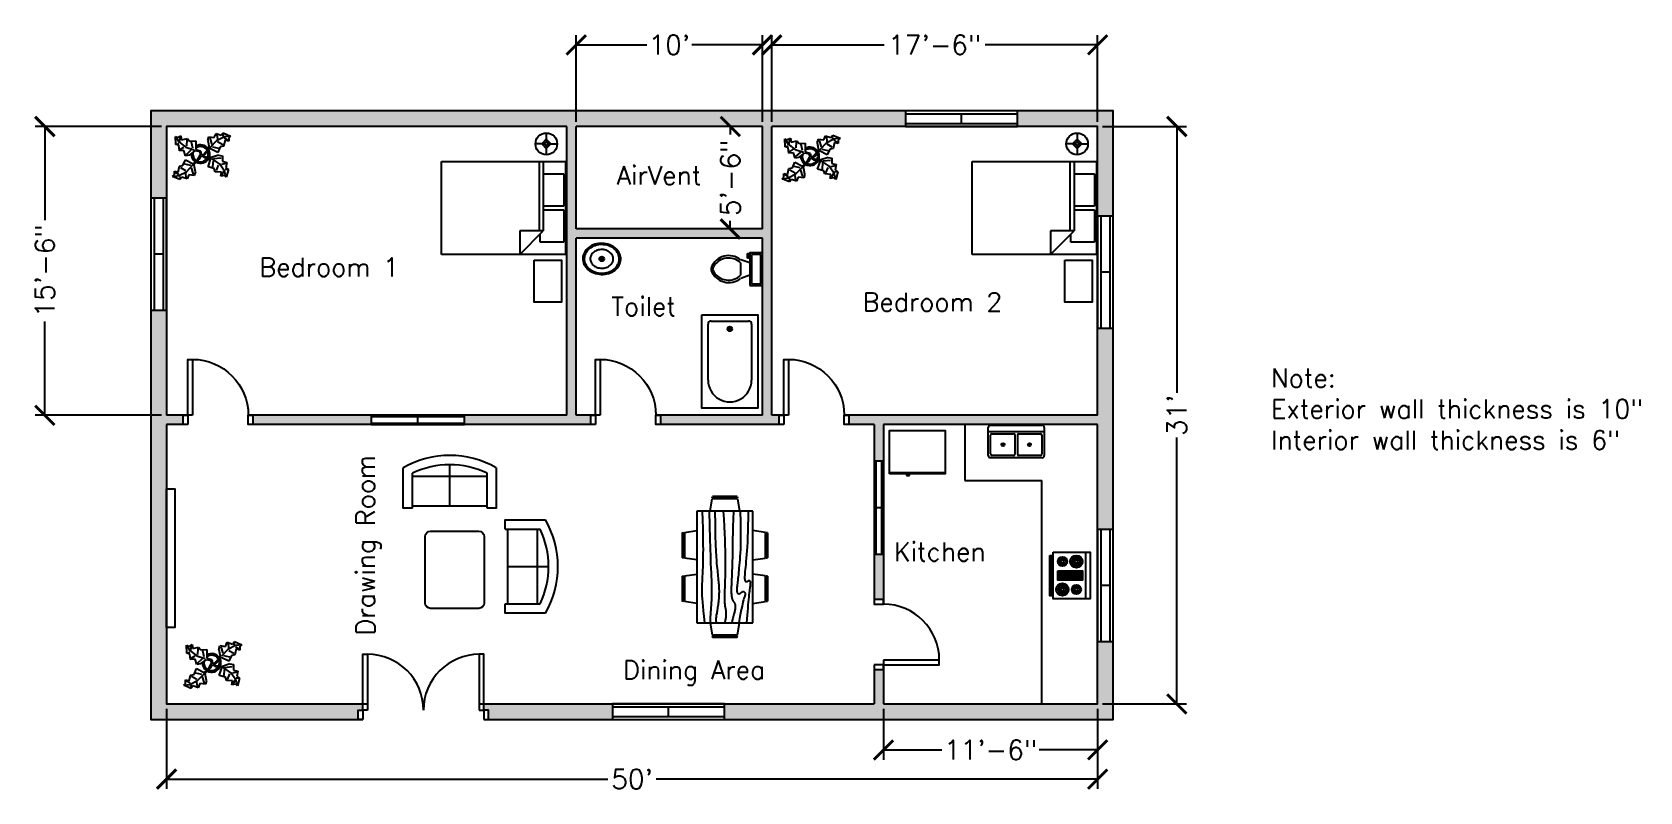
# Model space of a CAD drawing. Header units: inches. Extents: x 2650 to 3685, y 903 to 1393.
import ezdxf

# ---------------------------------------------------------------- set-up
doc = ezdxf.new("R2010")
doc.units = ezdxf.units.IN
for name, color, linetype in [('Blocks', 4, 'Continuous'), ('Dim', 11, 'Continuous'), ('Door', 6, 'Continuous'), ('Hatches', 3, 'Continuous'), ('Text', 2, 'Continuous'), ('Window', 20, 'Continuous')]:
    doc.layers.add(name, color=color, linetype=linetype)
doc.styles.get("Standard").update_dxf_attribs({"font": 'simplex.shx'})
doc.dimstyles.new('Dim', dxfattribs={"dimscale": 5, "dimtxt": 2.5, "dimasz": 2.5, "dimexe": 1.25, "dimexo": 0.625, "dimtad": 0, "dimlunit": 4, "dimtxsty": 'Standard', "dimblk": 'ARCHTICK', "dimcen": 2.5, "dimadec": 0, "dimazin": 0, "dimtfac": 1, "dimtmove": 0, "dimatfit": 3, "dimfxl": 1, "dimarcsym": 0})

# ---------------------------------------------------------------- blocks, each defined once
blk = doc.blocks.new('Door2')
at = {"layer": 'Door'}
for points in [[(-78, 6), (-81, 6), (-81, 42), (-78, 42)], [(-6, 6), (-3, 6), (-3, 42), (-6, 42)], [(-81, 0), (-84, 0), (-84, 6), (-81, 6)], [(-3, 0), (0, 0), (0, 6), (-3, 6)]]:
    blk.add_lwpolyline(points, close=True, dxfattribs=at)
for centre, start, end in [((-78, 6), 0, 90), ((-6, 6), 90, 180)]:
    blk.add_arc(centre, 36, start, end, dxfattribs=at)
blk = doc.blocks.new('Window2')
at = {"layer": 'Window'}
for p, q in [((0, 10), (-72, 10)), ((-72, 10), (-72, 0)), ((0, 8), (-72, 8)), ((-72, 2), (0, 2)), ((-72, 0), (0, 0)), ((-36, 2), (-36, 8)), ((0, 0), (0, 10))]:
    blk.add_line(p, q, dxfattribs=at)
blk = doc.blocks.new('Door1')
at = {"layer": 'Door'}
for points in [[(-6, 6), (-3, 6), (-3, 42), (-6, 42)], [(-45, 0), (-42, 0), (-42, 6), (-45, 6)], [(-3, 0), (0, 0), (0, 6), (-3, 6)]]:
    blk.add_lwpolyline(points, close=True, dxfattribs=at)
blk.add_arc((-6, 6), 36, 90, 180, dxfattribs=at)
blk = doc.blocks.new('Window1')
at = {"layer": 'Window'}
for p, q in [((0, 6), (-60, 6)), ((-60, 6), (-60, 0)), ((0, 5), (-60, 5)), ((-60, 1), (0, 1)), ((-60, 0), (0, 0)), ((-30, 1), (-30, 5)), ((0, 0), (0, 6))]:
    blk.add_line(p, q, dxfattribs=at)
blk = doc.blocks.new('Bath Tub - 26 x 60 in.')
for p, q in [((8, -18), (10, -18)), ((9, -17), (9, -19))]:
    blk.add_line(p, q)
blk.add_lwpolyline([(0, -36), (0, 0), (60, 0), (60, -36)], close=True)
for points in [[(4, -30), (4, -6)], [(6, -4), (42, -4)], [(42, -32), (6, -32)]]:
    blk.add_lwpolyline(points)
for radius in [1.5, 1]:
    blk.add_circle((9, -18), radius)
for centre, radius, start, end in [((5.75, -5.75), 1.77, 81.8699, 188.1301), ((42, -18), 14, 270, 90), ((5.75, -30.25), 1.77, 171.8699, 278.1301)]:
    blk.add_arc(centre, radius, start, end)
blk = doc.blocks.new('Toilet - top')
for p, q in [((-10, -8.5), (-8, -8.5)), ((-10, -9.5), (-10, -8.5)), ((-7, -9.5), (-10, -9.5)), ((-8, -8.5), (-8, -8)), ((-7, -8), (-7, -9.5)), ((-4, -8), (-6, -14)), ((4, -8), (6, -14)), ((9.5, -6), (9.5, -2)), ((4, -14), (-4, -14))]:
    blk.add_line(p, q)
blk.add_lwpolyline([(10.5, -8), (10.5, 0), (-10.5, 0), (-10.5, -8)], close=True)
for points in [[(-9.5, -2), (-9.5, -6)], [(8.5, -1), (-8.5, -1)], [(-8.5, -7), (8.5, -7)]]:
    blk.add_lwpolyline(points)
for centre, radius, start, end in [((-8.6, -1.9), 0.884, 81.8699, 188.1301), ((-8.6, -6.1), 0.884, 171.8699, 278.1301), ((8.6, -1.9), 0.884, 351.8699, 98.1301), ((8.6, -6.1), 0.884, 261.8699, 8.1301), ((3.5, -21.6), 12.2, 141.4691, 247.9714), ((4.2, -21.8), 11.3, 136.3677, 238.9468), ((-3.5, -21.6), 12.2, 292.0284, 38.5307), ((-4.2, -21.8), 11.3, 301.053, 43.6321), ((0, -27.9), 4, 245.7318, 294.2682), ((0, -29), 4, 254.8605, 285.1395)]:
    blk.add_arc(centre, radius, start, end)
blk = doc.blocks.new('Sink - Oval top')
for p, q in [((-1, 0), (1, 0)), ((0, 1), (0, -1))]:
    blk.add_line(p, q)
at = {"linetype": 'Continuous'}
for points in [[(-12.2, 0.4, 0.117634), (-11.5, -3.4, 0.104469), (-8.9, -6.8, 0.090016), (-5.1, -9.1, 0.08192), (-0.3, -10, 0.08192), (4.5, -9.4, 0.090016), (8.4, -7.4, 0.104469), (11.2, -4.1, 0.117634), (12.2, -0.4, 0.117634), (11.5, 3.4, 0.104469), (8.9, 6.8, 0.090016), (5.1, 9.1, 0.08192), (0.3, 10, 0.08192), (-4.5, 9.4, 0.090016), (-8.4, 7.4, 0.104469), (-11.2, 4.1, 0.117634)], [(-11.3, 0.2, 0.118622), (-10.5, -3.3, 0.104678), (-8.1, -6.4, 0.089562), (-4.5, -8.4, 0.081185), (-0.1, -9.2, 0.081185), (4.3, -8.5, 0.089562), (7.9, -6.6, 0.104678), (10.4, -3.5, 0.118622), (11.3, -0.2, 0.118622), (10.5, 3.3, 0.104678), (8.1, 6.4, 0.089562), (4.5, 8.4, 0.081185), (0.1, 9.2, 0.081185), (-4.3, 8.5, 0.089562), (-7.9, 6.6, 0.104678), (-10.4, 3.5, 0.118622)], [(-7.4, 0.1, 0.118283), (-6.9, -2.2, 0.104607), (-5.3, -4.2, 0.089718), (-3, -5.5, 0.081436), (-0.1, -6, 0.081436), (2.8, -5.6, 0.089718), (5.2, -4.3, 0.104607), (6.9, -2.3, 0.118283), (7.4, -0.1, 0.118283), (6.9, 2.2, 0.104607), (5.3, 4.2, 0.089718), (3, 5.5, 0.081436), (0.1, 6, 0.081436), (-2.8, 5.6, 0.089718), (-5.2, 4.3, 0.104607), (-6.9, 2.3, 0.118283)]]:
    blk.add_lwpolyline(points, format="xyb", close=True, dxfattribs=at)
for radius in [1.5, 1]:
    blk.add_circle((0, 0), radius)
blk = doc.blocks.new('Dining Set - 36 x 72 in.')
at = {"linetype": 'Continuous'}
for p, q in [((-22.2343, 26.00059), (-23.4847, 17.99762)), ((-22.2304, 26), (-5.7608, 26)), ((-22, 27.5), (-22.1562, 26.50042)), ((-5.8416, 26.5), (-22.1534, 26.5)), ((-22, 27.5), (-6, 27.5)), ((-5.8437, 26.49966), (-6, 27.5)), ((-4.5152, 17.99762), (-5.7655, 25.99926)), ((5.7657, 26.00059), (4.5153, 17.99762)), ((5.7696, 26), (22.2392, 26)), ((6, 27.5), (5.8438, 26.50042)), ((22.1584, 26.5), (5.8466, 26.5)), ((6, 27.5), (22, 27.5)), ((22.1563, 26.49966), (22, 27.5)), ((23.4848, 17.99762), (22.2345, 25.99926)), ((36, 18), (-36, 18)), ((-36, 18), (-36, -18)), ((36, -18), (36, 18)), ((-45.5, 8), (-44.5004, 8.15617)), ((-45.5, 8), (-45.5, -8)), ((-44.5, -8.15843), (-44.5, 8.15338)), ((-44.0006, 8.23428), (-35.9976, 9.48474)), ((-44, 8.23041), (-44, -8.23915)), ((44.0006, 8.23428), (35.9976, 9.48474)), ((44, 8.23041), (44, -8.23915)), ((44.5, -8.15843), (44.5, 8.15338)), ((45.5, 8), (44.5005, 8.15617)), ((45.5, 8), (45.5, -8)), ((-44.4997, -8.15631), (-45.5, -8)), ((-35.9976, -9.48476), (-43.9993, -8.2345)), ((35.9976, -9.48476), (43.9993, -8.2345)), ((44.4997, -8.15631), (45.5, -8)), ((-36, -18), (36, -18)), ((-22.2343, -26.0006), (-23.4847, -17.99762)), ((-4.5152, -17.99762), (-5.7655, -25.99928)), ((5.7657, -26.0006), (4.5153, -17.99762)), ((23.4848, -17.99762), (22.2345, -25.99928)), ((-22.2304, -26), (-5.7608, -26)), ((-22, -27.5), (-22.1562, -26.50044)), ((-5.8416, -26.5), (-22.1534, -26.5)), ((-22, -27.5), (-6, -27.5)), ((-5.8437, -26.49967), (-6, -27.5)), ((5.7696, -26), (22.2392, -26)), ((6, -27.5), (5.8438, -26.50044)), ((22.1584, -26.5), (5.8466, -26.5)), ((6, -27.5), (22, -27.5)), ((22.1563, -26.49967), (22, -27.5))]:
    blk.add_line(p, q, dxfattribs=at)
for points in [[(-36, 15), (-31.1772, 14.97754), (-26.8079, 14.91406), (-22.8538, 14.81543), (-19.276, 14.6875), (-16.0362, 14.53613), (-13.0957, 14.36718), (-10.4159, 14.18652), (-7.9583, 14), (-5.6904, 13.81315), (-3.6035, 13.63021), (-1.6954, 13.45508), (0.0365, 13.29166), (1.5945, 13.14388), (2.9811, 13.01562), (4.1988, 12.9108), (5.25, 12.83333), (6.1393, 12.78613), (6.8802, 12.76823), (7.4883, 12.77767), (7.9792, 12.8125), (8.3685, 12.87077), (8.6719, 12.95052), (8.9049, 13.0498), (9.0833, 13.16666), (9.2205, 13.29899), (9.3216, 13.44401), (9.3895, 13.59879), (9.4271, 13.76041), (9.4373, 13.92594), (9.4232, 14.09245), (9.3875, 14.257), (9.3333, 14.41666), (9.2638, 14.56917), (9.1836, 14.71484), (9.0975, 14.85465), (9.0104, 14.98958), (8.9272, 15.1206), (8.8529, 15.2487), (8.7922, 15.37483), (8.75, 15.5), (8.7305, 15.62467), (8.7344, 15.74739), (8.7617, 15.86621), (8.8125, 15.97916), (8.8867, 16.08431), (8.9844, 16.17968), (9.1055, 16.26334), (9.25, 16.33333), (9.4189, 16.38802), (9.6172, 16.42708), (9.8506, 16.45052), (10.125, 16.45833), (10.4463, 16.45052), (10.8203, 16.42708), (11.2529, 16.38802), (11.75, 16.33333), (12.3184, 16.26318), (12.9694, 16.17838), (13.7151, 16.07991), (14.5677, 15.96875), (15.5395, 15.84586), (16.6426, 15.71224), (17.8893, 15.56884), (19.2917, 15.41666), (20.859, 15.25667), (22.5879, 15.08984), (24.4721, 14.91715), (26.5052, 14.73958), (28.6809, 14.5581), (30.9929, 14.3737), (33.4347, 14.18733), (36, 14)], [(-36, 10), (-28.9766, 10.14274), (-23.1725, 10.20442), (-18.4241, 10.19775), (-14.5677, 10.13541), (-11.4399, 10.03011), (-8.877, 9.89453), (-6.7154, 9.74137), (-4.7917, 9.58333), (-2.9698, 9.43082), (-1.2246, 9.28515), (0.4415, 9.14534), (2.026, 9.01041), (3.5266, 8.87939), (4.9408, 8.7513), (6.266, 8.62516), (7.5, 8.5), (8.6411, 8.37549), (9.6914, 8.2539), (10.6538, 8.13818), (11.5312, 8.03125), (12.3267, 7.93603), (13.043, 7.85547), (13.6831, 7.79248), (14.25, 7.75), (14.7471, 7.7303), (15.1797, 7.73307), (15.5537, 7.75732), (15.875, 7.80208), (16.1494, 7.86637), (16.3828, 7.94922), (16.5811, 8.04964), (16.75, 8.16666), (16.8944, 8.29915), (17.0143, 8.44531), (17.1089, 8.60319), (17.1771, 8.77083), (17.218, 8.94629), (17.2305, 9.1276), (17.2137, 9.31282), (17.1667, 9.5), (17.0895, 9.6875), (16.987, 9.875), (16.8649, 10.0625), (16.7292, 10.25), (16.5856, 10.4375), (16.4401, 10.625), (16.2985, 10.8125), (16.1667, 11), (16.05, 11.18733), (15.9518, 11.3737), (15.8752, 11.5581), (15.8229, 11.73958), (15.798, 11.91715), (15.8034, 12.08984), (15.842, 12.25667), (15.9167, 12.41666), (16.0295, 12.56836), (16.1784, 12.70833), (16.3605, 12.83268), (16.5729, 12.9375), (16.8127, 13.01888), (17.0768, 13.07291), (17.3625, 13.0957), (17.6667, 13.08333), (17.9894, 13.03312), (18.3418, 12.94726), (18.7382, 12.82918), (19.1927, 12.68229), (19.7195, 12.51001), (20.3327, 12.31575), (21.0465, 12.10294), (21.875, 11.875), (22.8357, 11.63354), (23.959, 11.37304), (25.2786, 11.08618), (26.8282, 10.76562), (28.6414, 10.40405), (30.752, 9.99414), (33.1936, 9.52856), (36, 9)], [(-36, 5.5), (-30.7157, 5.3348), (-26.069, 5.20963), (-21.9946, 5.11767), (-18.4271, 5.05208), (-15.3009, 5.00602), (-12.5508, 4.97265), (-10.1112, 4.94515), (-7.9167, 4.91666), (-5.909, 4.88167), (-4.0586, 4.83984), (-2.3429, 4.79215), (-0.7396, 4.73958), (0.7739, 4.6831), (2.22, 4.6237), (3.6213, 4.56233), (5, 4.5), (6.373, 4.43782), (7.7344, 4.3776), (9.0723, 4.32129), (10.375, 4.27083), (11.6309, 4.22819), (12.8281, 4.19531), (13.9551, 4.17415), (15, 4.16666), (15.954, 4.17448), (16.819, 4.19791), (17.6001, 4.23698), (18.3021, 4.29166), (18.9299, 4.36198), (19.4883, 4.44791), (19.9823, 4.54948), (20.4167, 4.66666), (20.7969, 4.79899), (21.1302, 4.94401), (21.4245, 5.09879), (21.6875, 5.26041), (21.9271, 5.42594), (22.1511, 5.59245), (22.3672, 5.757), (22.5834, 5.91666), (22.8065, 6.06868), (23.0404, 6.21093), (23.2879, 6.34147), (23.5521, 6.45833), (23.8358, 6.55957), (24.142, 6.64323), (24.4735, 6.70735), (24.8334, 6.75), (25.2235, 6.76969), (25.642, 6.76692), (26.0858, 6.74267), (26.5521, 6.69791), (27.0379, 6.63362), (27.5404, 6.55078), (28.0565, 6.45036), (28.5834, 6.33333), (29.1242, 6.19987), (29.7071, 6.04687), (30.3661, 5.87044), (31.1354, 5.66666), (32.0493, 5.43164), (33.142, 5.16146), (34.4475, 4.85221), (36, 4.5)], [(-36, -1), (-30.7915, -0.6591), (-26.0195, -0.38216), (-21.6519, -0.16284), (-17.6563, 0.00521), (-14.0005, 0.12833), (-10.6523, 0.21289), (-7.5796, 0.26522), (-4.75, 0.29166), (-2.134, 0.29793), (0.2878, 0.28711), (2.5317, 0.26163), (4.6146, 0.22396), (6.5529, 0.17651), (8.3633, 0.12174), (10.0623, 0.06209), (11.6667, 0), (13.1899, -0.06201), (14.6341, -0.1211), (15.9982, -0.17432), (17.2813, -0.21875), (18.4823, -0.25147), (19.6003, -0.26953), (20.6343, -0.27002), (21.5834, -0.25), (22.4481, -0.20768), (23.2357, -0.14584), (23.9549, -0.06836), (24.6146, 0.02083), (25.2235, 0.11784), (25.7904, 0.21875), (26.3241, 0.31966), (26.8334, 0.41666), (27.3265, 0.50618), (27.8099, 0.58593), (28.2894, 0.65397), (28.7709, 0.70833), (29.2601, 0.74707), (29.763, 0.76823), (30.2855, 0.76985), (30.8334, 0.75), (31.4088, 0.70784), (31.9994, 0.64713), (32.589, 0.57275), (33.1615, 0.48958), (33.7008, 0.4025), (34.1908, 0.3164), (34.6153, 0.23616), (34.9584, 0.16666), (35.2099, 0.11165), (35.3848, 0.07031), (35.504, 0.04069), (35.5886, 0.02083), (35.6594, 0.00879), (35.7377, 0.0026), (35.8442, 0.00032), (36, 0)], [(-36, -6.5), (-27.1843, -6.31267), (-20.084, -6.1263), (-14.469, -5.9419), (-10.1094, -5.76042), (-6.7752, -5.58285), (-4.2363, -5.41016), (-2.2629, -5.24333), (-0.625, -5.08334), (0.8708, -4.93099), (2.2715, -4.78646), (3.5872, -4.64974), (4.8281, -4.52084), (6.0046, -4.39974), (7.127, -4.28646), (8.2053, -4.18099), (9.25, -4.08334), (10.2705, -3.99382), (11.2734, -3.91407), (12.2647, -3.84603), (13.25, -3.79167), (14.2354, -3.75293), (15.2266, -3.73177), (16.2295, -3.73015), (17.25, -3.75), (18.2912, -3.79248), (19.3451, -3.85547), (20.4009, -3.93604), (21.4479, -4.03125), (22.4754, -4.13819), (23.4727, -4.25391), (24.4289, -4.37549), (25.3334, -4.5), (26.1785, -4.62492), (26.9694, -4.74935), (27.7145, -4.87281), (28.4219, -4.99479), (29.1, -5.11483), (29.7572, -5.23242), (30.4016, -5.34709), (31.0417, -5.45834), (31.6837, -5.56437), (32.3262, -5.65821), (32.9658, -5.73153), (33.599, -5.77604), (34.2224, -5.78345), (34.8327, -5.74545), (35.4264, -5.65373), (36, -5.5)], [(-36, -10), (-26.4022, -9.81299), (-18.4675, -9.62891), (-11.9839, -9.45069), (-6.7396, -9.28125), (-2.5226, -9.12354), (0.8789, -8.98047), (3.6769, -8.85498), (6.0833, -8.75), (8.2767, -8.66765), (10.3021, -8.60677), (12.1712, -8.56543), (13.8958, -8.54167), (15.4876, -8.53353), (16.9583, -8.53907), (18.3197, -8.55632), (19.5834, -8.58334), (20.7616, -8.61841), (21.8685, -8.66081), (22.9188, -8.71004), (23.9271, -8.76563), (24.9081, -8.82707), (25.8763, -8.89388), (26.8465, -8.96558), (27.8334, -9.04167), (28.8474, -9.12118), (29.8828, -9.20117), (30.93, -9.27824), (31.9792, -9.34896), (33.0205, -9.40991), (34.0443, -9.45768), (35.0407, -9.48885), (36, -9.5)], [(-36, -14.5), (-30.0881, -14.33513), (-25.0332, -14.21224), (-20.7312, -14.12647), (-17.0781, -14.07292), (-13.97, -14.04671), (-11.3027, -14.04297), (-8.9724, -14.05681), (-6.875, -14.08334), (-4.9224, -14.11833), (-3.0905, -14.16016), (-1.3709, -14.20785), (0.2448, -14.26042), (1.7647, -14.3169), (3.1973, -14.3763), (4.5507, -14.43767), (5.8333, -14.5), (7.0554, -14.5621), (8.235, -14.62175), (9.3922, -14.67652), (10.5469, -14.72396), (11.7192, -14.76164), (12.929, -14.78711), (14.1965, -14.79794), (15.5417, -14.79167), (16.9933, -14.76424), (18.6152, -14.70508), (20.4804, -14.60197), (22.6615, -14.44271), (25.2312, -14.21509), (28.2624, -13.9069), (31.8277, -13.50594), (36, -13)]]:
    blk.add_lwpolyline(points, dxfattribs=at)
blk = doc.blocks.new('Plant - Rubber or Philodendron')
at = {"linetype": 'Continuous'}
for p, q in [((-16.2005, 11.4774), (-13.9899, 8.1064)), ((-16.2005, 11.4774), (-14.8639, 10.7964)), ((-16.0159, 6.3329), (-16.2005, 11.4774)), ((-14.8639, 10.7964), (-12.6195, 11.8975)), ((-13.3174, 8.325), (-13.0735, 11.0065)), ((-12.6195, 11.8975), (-12.1909, 9.4345)), ((4.6914, 8.8812), (5.3859, 11.2828)), ((5.3859, 11.2828), (8.8871, 10.7908)), ((5.9878, 10.4842), (7.1971, 6.3869)), ((8.8871, 10.7908), (9.9809, 13.4933)), ((9.9809, 13.4933), (13.3837, 12.301)), ((15.3859, 11.3055), (10.3916, 8.7942)), ((10.5828, 12.6946), (10.8893, 9.7953)), ((13.3837, 12.301), (14.68, 13.9039)), ((14.5816, 13.2037), (14.3848, 11.8033)), ((14.68, 13.9039), (19.3848, 11.8146)), ((15.2875, 10.6053), (17.5907, 9.2105)), ((19.3848, 11.8146), (15.3859, 11.3055)), ((19.3848, 11.8146), (18.1868, 10.9119)), ((18.1868, 10.9119), (18.1925, 8.4119)), ((-14.0069, 5.8704), (-16.0159, 6.3329)), ((-15.3434, 6.5514), (-13.9984, 6.9884)), ((-13.5868, 2.2894), (-14.0069, 5.8704)), ((-13.9899, 8.1064), (-9.5434, 4.7185)), ((-10.6784, 2.491), (-13.5868, 2.2894)), ((-13.1329, 3.1804), (-10.6614, 4.727)), ((-12.1909, 9.4345), (-8.3829, 10.3)), ((-9.5858, -0.8715), (-10.6784, 2.491)), ((-9.5434, 4.7185), (-4.1917, 2.9888)), ((-9.1318, 0.0195), (-5.9793, 2.9025)), ((-8.8369, 9.409), (-9.0894, 5.6095)), ((-8.3829, 10.3), (-7.0549, 8.501)), ((-7.1228, -0.443), (-3.5248, 2.2131)), ((-7.0549, 8.501), (-3.0284, 8.6941)), ((-4.8529, 4.012), (-5.7184, 7.82)), ((-3.5248, 2.2131), (-3.3011, 2.4355)), ((-3.3011, 2.4355), (-0.5306, 1.7947)), ((-3.0284, 8.6941), (-3.0709, 3.1041)), ((-3.0709, 3.1041), (0.0797, 2.3163)), ((-0.5306, 1.7947), (-0.2255, -0.5527)), ((-0.5306, 1.7947), (-0.5306, 1.7947)), ((0.0797, 2.3163), (0.4866, -0.031)), ((0.4866, -0.031), (2.1141, 0.2298)), ((2.1141, 0.2298), (5.4346, 3.9146)), ((6.1032, 3.6844), (2.8262, -0.031)), ((4.6914, 8.8812), (5.5014, 4.4831)), ((5.4346, 3.9146), (5.5014, 4.4831)), ((11.1089, 1.1958), (6.1032, 3.6844)), ((10.3916, 8.7942), (6.2847, 4.4028)), ((7.7005, 4.8881), (11.5025, 3.9967)), ((14.2977, 6.1031), (10.9934, 7.9956)), ((12.7005, 4.8994), (11.1089, 1.1958)), ((14.8995, 5.3044), (12.7005, 4.8994)), ((15.7909, 9.1065), (14.8995, 5.3044)), ((18.1925, 8.4119), (15.7909, 9.1065)), ((-14.4141, -11.4699), (-13.5228, -7.6679)), ((-13.5228, -7.6679), (-11.3237, -7.2629)), ((-12.921, -8.4665), (-9.6166, -10.359)), ((-11.3237, -7.2629), (-9.7321, -3.5593)), ((-6.3237, -7.2516), (-10.1257, -6.3602)), ((-9.7321, -3.5593), (-4.7264, -6.0479)), ((-7.1228, -0.443), (-9.5858, -0.8715)), ((-9.0148, -11.1577), (-4.9047, -6.8122)), ((-4.611, -12.8477), (-5.8203, -8.7504)), ((-2.019, -3.6148), (-4.7264, -6.0479)), ((-4.1246, -6.8466), (-4.0579, -6.2781)), ((-3.3146, -11.2447), (-4.1246, -6.8466)), ((-4.0579, -6.2781), (-0.9375, -3.1608)), ((-2.019, -3.6148), (-0.2255, -0.5527)), ((-0.9375, -3.1608), (0.5883, -0.8135)), ((0.5883, -0.8135), (2.2447, -2.0916)), ((2.8262, -0.031), (1.3003, -0.5527)), ((1.3003, -0.5527), (2.4193, -1.4655)), ((2.2447, -2.0916), (6.7108, -2.6626)), ((2.4193, -1.4655), (6.895, -2.1175)), ((4.943, -7.9659), (6.7108, -2.6626)), ((8.8321, -9.0266), (4.943, -7.9659)), ((11.6605, -0.5413), (6.895, -2.1175)), ((12.3677, -6.1981), (7.219, -2.6772)), ((8.125, -4.0768), (7.7715, -7.9659)), ((8.3544, -2.7453), (13.1973, -2.1704)), ((9.5392, -11.1479), (8.8321, -9.0266)), ((10.2463, -10.4408), (11.6605, -6.9053)), ((11.6605, -0.5413), (14.1354, -0.8948)), ((15.5496, -10.7943), (12.3677, -6.1981)), ((16.2567, -5.8446), (13.4283, -6.5517)), ((14.1354, -0.8948), (14.1354, -4.4304)), ((14.1354, -4.4304), (16.9638, -5.1375)), ((17.3174, -9.7337), (15.9032, -9.7337)), ((16.9638, -5.1375), (16.2567, -8.673)), ((16.2567, -8.673), (18.0245, -9.7337)), ((18.0245, -9.7337), (16.6103, -14.6834)), ((-18.008, -14.1781), (-16.8101, -13.2754)), ((-18.008, -14.1781), (-14.0091, -13.669)), ((-13.3032, -16.2674), (-18.008, -14.1781)), ((-16.8157, -10.7754), (-14.4141, -11.4699)), ((-16.8101, -13.2754), (-16.8157, -10.7754)), ((-13.9107, -12.9688), (-16.2139, -11.574)), ((-14.0091, -13.669), (-9.0148, -11.1577)), ((-12.0069, -14.6645), (-13.3032, -16.2674)), ((-13.2048, -15.5672), (-13.008, -14.1668)), ((-8.6042, -15.8568), (-12.0069, -14.6645)), ((-9.206, -15.0581), (-9.5126, -12.1588)), ((-7.5103, -13.1543), (-8.6042, -15.8568)), ((-4.0092, -13.6463), (-7.5103, -13.1543)), ((-3.3146, -11.2447), (-4.0092, -13.6463)), ((13.4283, -11.5015), (9.5392, -11.1479)), ((13.0748, -13.9763), (13.4283, -11.5015)), ((15.5496, -13.6228), (13.0748, -13.9763)), ((14.8425, -10.7943), (13.7819, -13.2692)), ((16.6103, -14.6834), (15.5496, -10.7943)), ((16.6103, -14.6834), (15.5496, -13.6228))]:
    blk.add_line(p, q, dxfattribs=at)
for centre, radius, start, end in [((0.0308, 0.1664), 6, 178.6147, 235.1169), ((0.0308, 0.1664), 5, 168.1647, 238.6725), ((0, 0), 6.1275, 34.37569, 120.1028), ((-0.0601, -0.2075), 5.2461, 33.82192, 124.9414), ((-0.2664, 0.1682), 5.2775, 338.4094, 20.03007), ((-0.098, 0.1364), 6.1288, 341.2017, 26.09184), ((-0.0234, 0.3825), 6.1492, 242.5812, 331.2714), ((-0.1102, 0.4886), 5.2883, 247.3711, 327.472)]:
    blk.add_arc(centre, radius, start, end, dxfattribs=at)
blk = doc.blocks.new('Sofa - Roundback Loveseat 5 ft.')
at = {"linetype": 'Continuous'}
for p, q in [((0, -32.44198), (0, -5.99998)), ((-24, -33.99998), (-24, -11.46958)), ((-23.9998, -13.38178), (23.99986, -13.38178)), ((24.00004, -33.99998), (24.00004, -11.46958)), ((-24, -32.44198), (24.00004, -32.44198))]:
    blk.add_line(p, q, dxfattribs=at)
for points in [[(-24, -33.99998), (-30, -33.99998), (-30, -7.99998)], [(30.00004, -7.99998), (30.00004, -33.99998), (24.00004, -33.99998)]]:
    blk.add_lwpolyline(points, dxfattribs=at)
for centre, radius, start, end in [((0, -60.24998), 60.24998, 60.13715, 119.8628), ((0, -61.38438), 55.38444, 64.32083, 115.6792)]:
    blk.add_arc(centre, radius, start, end, dxfattribs=at)
blk = doc.blocks.new('Range-Oven - 30 in top')
for p, q in [((0, -3), (30, -3)), ((12, -6), (18, -6)), ((13, -20), (13, -6)), ((14, -6), (14, -20)), ((15, -20), (15, -6)), ((16, -6), (16, -20)), ((17, -20), (17, -6)), ((18, -20), (12, -20)), ((6, -24), (6, -25)), ((8, -25), (8, -24)), ((22, -25), (22, -24)), ((24, -24), (24, -25))]:
    blk.add_line(p, q)
for points in [[(0, -24), (0, 0), (30, 0), (30, -24)], [(12, -21), (12, -5), (18, -5), (18, -21)], [(2, -26), (2, -25), (28, -25), (28, -26)]]:
    blk.add_lwpolyline(points, close=True)
for centre, radius in [((6, -9), 4), ((6, -9), 3), ((6, -9), 2), ((6, -9), 1), ((24, -9), 3), ((24, -9), 2), ((24, -9), 1), ((6, -18), 3), ((6, -18), 2), ((6, -18), 1), ((24, -18), 4), ((24, -18), 3), ((24, -18), 2), ((24, -18), 1)]:
    blk.add_circle(centre, radius)
blk = doc.blocks.new('Refrigerator-2 door - 36 in top')
for p, q in [((0, -26.999999), (36, -26.999999)), ((11, -27.999999), (11, -28.999999)), ((11, -28.999999), (13, -28.999999)), ((12, -26.999999), (12, -28.999999)), ((13, -28.999999), (13, -27.999999))]:
    blk.add_line(p, q)
blk.add_lwpolyline([(0, -27.999999), (0, 0), (36, 0), (36, -27.999999)], close=True)
blk = doc.blocks.new('Sink-double - 36 in top')
for p, q in [((-18, -4), (18, -4)), ((-0.75, -18.5), (-0.75, -6.5)), ((0.75, -6.5), (0.75, -18.5))]:
    blk.add_line(p, q)
for points in [[(-16.5, 0), (16.5, 0)], [(-18, -19.5), (-18, -1.5)], [(-16.5, -18.5), (-16.5, -6.5)], [(-15.5, -5.5), (-1.75, -5.5)], [(1.75, -5.5), (15.5, -5.5)], [(16.5, -6.5), (16.5, -18.5)], [(18, -1.5), (18, -19.5)], [(-1.75, -19.5), (-15.5, -19.5)], [(15.5, -19.5), (1.75, -19.5)], [(16.5, -21), (-16.5, -21)]]:
    blk.add_lwpolyline(points)
for centre, radius in [((-8.5, -12.5), 1), ((-8.5, -12.5), 0.5), ((8.5, -12.5), 1), ((8.5, -12.5), 0.5)]:
    blk.add_circle(centre, radius)
for centre, radius, start, end in [((-16.5, -1.5), 1.5, 90, 180), ((16.5, -1.5), 1.5, 0, 90), ((-15.5, -6.5), 1, 90, 180), ((-1.75, -6.5), 1, 0, 90), ((1.75, -6.5), 1, 90, 180), ((15.5, -6.5), 1, 0, 90), ((-16.5, -19.5), 1.5, 180, 270), ((-15.5, -18.5), 1, 180, 270), ((-1.75, -18.5), 1, 270, 0), ((1.75, -18.5), 1, 180, 270), ((15.5, -18.5), 1, 270, 0), ((16.5, -19.5), 1.5, 270, 0)]:
    blk.add_arc(centre, radius, start, end)
blk = doc.blocks.new('Bed - Queen')
at = {"linetype": 'Continuous'}
for p, q in [((0, -80.00003), (0, 0)), ((0, 0), (59.99999, 0)), ((59.99999, 0), (59.99999, -80.00003)), ((7.99999, -1.2), (28.79998, -1.2)), ((7.99999, -14.4), (7.99999, -1.2)), ((28.79998, -1.2), (28.79998, -14.4)), ((31.19999, -1.2), (51.99999, -1.2)), ((31.19999, -14.4), (31.19999, -1.2)), ((51.99999, -1.2), (51.99999, -16.4)), ((0, -14.4), (44.8, -14.4)), ((44.8, -16.8), (0, -16.8)), ((59.99999, -29.6), (44.8, -14.4)), ((44.8, -14.4), (44.8, -29.6)), ((51.99999, -16.4), (46.79936, -16.4)), ((44.8, -29.6), (59.99999, -29.6)), ((59.99999, -80.00003), (0, -80.00003))]:
    blk.add_line(p, q, dxfattribs=at)
blk = doc.blocks.new('Lamp - Table')
at = {"linetype": 'Continuous'}
for p, q in [((-1, 0), (-7, 0)), ((0, 3), (-3, 0)), ((-3, 0), (0, -3)), ((0, 7), (0, 1)), ((3, 0), (0, 3)), ((0, -3), (3, 0)), ((1, 0), (7, 0)), ((0, -1), (0, -7))]:
    blk.add_line(p, q, dxfattribs=at)
for radius in [7, 1]:
    blk.add_circle((0, 0), radius, dxfattribs=at)
blk = doc.blocks.new('_ArchTick')
at = {"color": 0, "linetype": 'ByBlock', "const_width": 0.15}
blk.add_lwpolyline([(-0.5, -0.5), (0.5, 0.5)], dxfattribs=at)
blk = doc.blocks.new('*D30')
at = {"layer": 'Defpoints', "color": 0, "transparency": 16777216}
for p in [(2736.1, 1332), (2657.7, 1146), (2736.1, 1146)]:
    blk.add_point(p, dxfattribs=at)
at = {"layer": 'Dim', "color": 0, "lineweight": -2, "transparency": 16777216}
for p, q in [((2732.9, 1332), (2651.5, 1332)), ((2657.7, 1332), (2657.7, 1271.6)), ((2657.7, 1146), (2657.7, 1206.4)), ((2732.9, 1146), (2651.5, 1146))]:
    blk.add_line(p, q, dxfattribs=at)
at = {"layer": 'Dim', "color": 0, "lineweight": -2, "transparency": 16777216, "xscale": 12.5, "yscale": 12.5, "zscale": 12.5}
for p, rotation in [((2657.7, 1332), 90), ((2657.7, 1146), 270)]:
    blk.add_blockref('_ArchTick', p, dxfattribs=dict(at, rotation=rotation))
at = {"layer": 'Dim', "color": 0, "transparency": 16777216, "insert": (2657.7, 1239), "char_height": 12.5, "attachment_point": 5, "rotation": 90}
blk.add_mtext('15\'-6"', dxfattribs=at)
blk = doc.blocks.new('*D31')
at = {"layer": 'Defpoints', "color": 0, "transparency": 16777216}
for p in [(3336.1, 1332), (3336.1, 960), (3387.1, 960)]:
    blk.add_point(p, dxfattribs=at)
at = {"layer": 'Dim', "color": 0, "lineweight": -2, "transparency": 16777216}
for p, q in [((3339.2, 1332), (3393.3, 1332)), ((3387.1, 1332), (3387.1, 1160.4)), ((3387.1, 960), (3387.1, 1131.6)), ((3339.2, 960), (3393.3, 960))]:
    blk.add_line(p, q, dxfattribs=at)
at = {"layer": 'Dim', "color": 0, "lineweight": -2, "transparency": 16777216, "xscale": 12.5, "yscale": 12.5, "zscale": 12.5}
for p, rotation in [((3387.1, 1332), 90), ((3387.1, 960), 270)]:
    blk.add_blockref('_ArchTick', p, dxfattribs=dict(at, rotation=rotation))
at = {"layer": 'Dim', "color": 0, "transparency": 16777216, "insert": (3387.1, 1146), "char_height": 12.5, "attachment_point": 5, "rotation": 90}
blk.add_mtext("31'", dxfattribs=at)
blk = doc.blocks.new('*D32')
at = {"layer": 'Defpoints', "color": 0, "transparency": 16777216}
for p in [(2736.1, 960), (3336.1, 960), (3336.1, 911.6)]:
    blk.add_point(p, dxfattribs=at)
at = {"layer": 'Dim', "color": 0, "lineweight": -2, "transparency": 16777216}
for p, q in [((2736.1, 956.9), (2736.1, 905.4)), ((3336.1, 956.9), (3336.1, 905.4)), ((2736.1, 911.6), (3020.4, 911.6)), ((3336.1, 911.6), (3051.7, 911.6))]:
    blk.add_line(p, q, dxfattribs=at)
at = {"layer": 'Dim', "color": 0, "lineweight": -2, "transparency": 16777216, "xscale": 12.5, "yscale": 12.5, "zscale": 12.5, "rotation": 180}
blk.add_blockref('_ArchTick', (2736.1, 911.6), dxfattribs=at)
at = {"layer": 'Dim', "color": 0, "lineweight": -2, "transparency": 16777216, "xscale": 12.5, "yscale": 12.5, "zscale": 12.5}
blk.add_blockref('_ArchTick', (3336.1, 911.6), dxfattribs=at)
at = {"layer": 'Dim', "color": 0, "transparency": 16777216, "insert": (3036.1, 911.6), "char_height": 12.5, "attachment_point": 5}
blk.add_mtext("50'", dxfattribs=at)
blk = doc.blocks.new('*D33')
at = {"layer": 'Defpoints', "color": 0, "transparency": 16777216}
for p in [(3336.1, 1384.6), (3126.1, 1332), (3336.1, 1332)]:
    blk.add_point(p, dxfattribs=at)
at = {"layer": 'Dim', "color": 0, "lineweight": -2, "transparency": 16777216}
for p, q in [((3126.1, 1335.1), (3126.1, 1390.8)), ((3336.1, 1335.1), (3336.1, 1390.8)), ((3126.1, 1384.6), (3198.5, 1384.6)), ((3336.1, 1384.6), (3263.7, 1384.6))]:
    blk.add_line(p, q, dxfattribs=at)
at = {"layer": 'Dim', "color": 0, "lineweight": -2, "transparency": 16777216, "xscale": 12.5, "yscale": 12.5, "zscale": 12.5, "rotation": 180}
blk.add_blockref('_ArchTick', (3126.1, 1384.6), dxfattribs=at)
at = {"layer": 'Dim', "color": 0, "lineweight": -2, "transparency": 16777216, "xscale": 12.5, "yscale": 12.5, "zscale": 12.5}
blk.add_blockref('_ArchTick', (3336.1, 1384.6), dxfattribs=at)
at = {"layer": 'Dim', "color": 0, "transparency": 16777216, "insert": (3231.1, 1384.6), "char_height": 12.5, "attachment_point": 5}
blk.add_mtext('17\'-6"', dxfattribs=at)
blk = doc.blocks.new('*D34')
at = {"layer": 'Defpoints', "color": 0, "transparency": 16777216}
for p in [(3120.1, 1384.6), (3000.1, 1332), (3120.1, 1332)]:
    blk.add_point(p, dxfattribs=at)
at = {"layer": 'Dim', "color": 0, "lineweight": -2, "transparency": 16777216}
for p, q in [((3000.1, 1335.1), (3000.1, 1390.8)), ((3120.1, 1335.1), (3120.1, 1390.8)), ((3000.1, 1384.6), (3045.6, 1384.6)), ((3120.1, 1384.6), (3074.5, 1384.6))]:
    blk.add_line(p, q, dxfattribs=at)
at = {"layer": 'Dim', "color": 0, "lineweight": -2, "transparency": 16777216, "xscale": 12.5, "yscale": 12.5, "zscale": 12.5, "rotation": 180}
blk.add_blockref('_ArchTick', (3000.1, 1384.6), dxfattribs=at)
at = {"layer": 'Dim', "color": 0, "lineweight": -2, "transparency": 16777216, "xscale": 12.5, "yscale": 12.5, "zscale": 12.5}
blk.add_blockref('_ArchTick', (3120.1, 1384.6), dxfattribs=at)
at = {"layer": 'Dim', "color": 0, "transparency": 16777216, "insert": (3060.1, 1384.6), "char_height": 12.5, "attachment_point": 5}
blk.add_mtext("10'", dxfattribs=at)
blk = doc.blocks.new('*D35')
at = {"layer": 'Defpoints', "color": 0, "transparency": 16777216}
for p in [(3120.1, 1332), (3099.4, 1266), (3120.1, 1266)]:
    blk.add_point(p, dxfattribs=at)
at = {"layer": 'Dim', "color": 0, "lineweight": -2, "transparency": 16777216}
for p, q in [((3116.9, 1332), (3093.2, 1332)), ((3099.4, 1332), (3099.4, 1326.8)), ((3116.9, 1266), (3093.2, 1266)), ((3099.4, 1266), (3099.4, 1271.2))]:
    blk.add_line(p, q, dxfattribs=at)
at = {"layer": 'Dim', "color": 0, "lineweight": -2, "transparency": 16777216, "xscale": 12.5, "yscale": 12.5, "zscale": 12.5}
for p, rotation in [((3099.4, 1332), 90), ((3099.4, 1266), 270)]:
    blk.add_blockref('_ArchTick', p, dxfattribs=dict(at, rotation=rotation))
at = {"layer": 'Dim', "color": 0, "transparency": 16777216, "insert": (3099.4, 1299), "char_height": 12.5, "attachment_point": 5, "rotation": 90}
blk.add_mtext('5\'-6"', dxfattribs=at)
blk = doc.blocks.new('*D36')
at = {"layer": 'Defpoints', "color": 0, "transparency": 16777216}
for p in [(3198.1, 960), (3336.1, 960), (3198.1, 930.4)]:
    blk.add_point(p, dxfattribs=at)
at = {"layer": 'Dim', "color": 0, "lineweight": -2, "transparency": 16777216}
for p, q in [((3198.1, 956.9), (3198.1, 924.1)), ((3336.1, 956.9), (3336.1, 924.1)), ((3198.1, 930.4), (3235.7, 930.4)), ((3336.1, 930.4), (3298.5, 930.4))]:
    blk.add_line(p, q, dxfattribs=at)
at = {"layer": 'Dim', "color": 0, "lineweight": -2, "transparency": 16777216, "xscale": 12.5, "yscale": 12.5, "zscale": 12.5, "rotation": 180}
blk.add_blockref('_ArchTick', (3198.1, 930.4), dxfattribs=at)
at = {"layer": 'Dim', "color": 0, "lineweight": -2, "transparency": 16777216, "xscale": 12.5, "yscale": 12.5, "zscale": 12.5}
blk.add_blockref('_ArchTick', (3336.1, 930.4), dxfattribs=at)
at = {"layer": 'Dim', "color": 0, "transparency": 16777216, "insert": (3267.1, 930.4), "char_height": 12.5, "attachment_point": 5}
blk.add_mtext('11\'-6"', dxfattribs=at)

msp = doc.modelspace()

# ---------------------------------------------------------------- hatches: boundary and pattern name
at = {"layer": 'Hatches'}
h = msp.add_hatch(color=256, dxfattribs=at)
h.dxf.hatch_style = 1
h.paths.add_polyline_path([(3212.357, 1342.007), (2726.063, 1342.007), (2726.063, 1285.781), (2736.063, 1285.781), (2736.063, 1332.007), (2994.063, 1332.007), (2994.063, 1146.007), (2928.063, 1146.007), (2928.063, 1140.007), (3000.063, 1140.007), (3009.436, 1140.007), (3009.436, 1146.007), (3000.063, 1146.007), (3000.063, 1260.007), (3120.063, 1260.007), (3120.063, 1146.007), (3054.436, 1146.007), (3054.436, 1140.007), (3120.063, 1140.007), (3130.786, 1140.007), (3130.786, 1146.007), (3126.063, 1146.007), (3126.063, 1332.007), (3212.357, 1332.007)])
h.paths.add_polyline_path([(3000.063, 1332.007), (3120.063, 1332.007), (3120.063, 1266.007), (3000.063, 1266.007)], flags=16)
h.paths.add_polyline_path([(3346.063, 1342.007), (3284.357, 1342.007), (3284.357, 1332.007), (3336.063, 1332.007), (3336.063, 1274.153), (3346.063, 1274.153)])
h.paths.add_polyline_path([(3346.063, 1202.153), (3336.063, 1202.153), (3336.063, 1146.007), (3192.063, 1146.007), (3175.786, 1146.007), (3175.786, 1140.007), (3192.063, 1140.007), (3192.063, 1116.49), (3198.063, 1116.49), (3198.063, 1140.007), (3336.063, 1140.007), (3336.063, 1072.315), (3346.063, 1072.315)])
h.paths.add_polyline_path([(3346.063, 1000.315), (3336.063, 1000.315), (3336.063, 960.007), (3198.063, 960.007), (3198.063, 982.307), (3192.063, 982.307), (3192.063, 960.007), (3095.574, 960.007), (3095.574, 950.007), (3346.063, 950.007)])
h.paths.add_polyline_path([(3198.063, 1056.49), (3192.063, 1056.49), (3192.063, 1027.307), (3198.063, 1027.307)])
h.paths.add_polyline_path([(3023.574, 960.007), (2940.666, 960.007), (2940.666, 956.007), (2943.666, 956.007), (2943.666, 950.007), (3023.574, 950.007)])
h.paths.add_polyline_path([(2862.666, 960.007), (2736.063, 960.007), (2736.063, 1140.007), (2746.798, 1140.007), (2746.798, 1146.007), (2736.063, 1146.007), (2736.063, 1213.781), (2726.063, 1213.781), (2726.063, 950.007), (2859.666, 950.007), (2859.666, 956.007), (2862.666, 956.007)])
h.paths.add_polyline_path([(2868.063, 1146.007), (2791.798, 1146.007), (2791.798, 1140.007), (2868.063, 1140.007)], flags=17)

# ---------------------------------------------------------------- linework, layer by layer
for p, q in [((2994.063, 1146.007), (2994.063, 1332.007)), ((3000.063, 1266.007), (3000.063, 1332.007)), ((3120.063, 1266.007), (3120.063, 1332.007)), ((3126.063, 1146.007), (3126.063, 1332.007)), ((3120.063, 1266.007), (3000.063, 1266.007)), ((3000.063, 1146.007), (3000.063, 1260.007)), ((3120.063, 1260.007), (3000.063, 1260.007)), ((3120.063, 1146.007), (3120.063, 1260.007)), ((2752.798, 1146.007), (2736.063, 1146.007)), ((2749.798, 1140.007), (2736.063, 1140.007)), ((2994.063, 1146.007), (2788.798, 1146.007)), ((3000.063, 1140.007), (2788.798, 1140.007)), ((3015.436, 1146.007), (3000.063, 1146.007)), ((3012.436, 1140.007), (3000.063, 1140.007)), ((3120.063, 1146.007), (3051.436, 1146.007)), ((3120.063, 1140.007), (3051.436, 1140.007)), ((3133.786, 1140.007), (3120.063, 1140.007)), ((3136.786, 1146.007), (3126.063, 1146.007)), ((3192.063, 1146.007), (3172.786, 1146.007)), ((3192.063, 1140.007), (3172.786, 1140.007)), ((3336.063, 1146.007), (3192.063, 1146.007)), ((3192.063, 1140.007), (3192.063, 1024.307)), ((3336.063, 1140.007), (3198.063, 1140.007)), ((3198.063, 1140.007), (3198.063, 1024.307)), ((3192.063, 985.307), (3192.063, 960.007)), ((3198.063, 988.307), (3198.063, 960.007))]:
    msp.add_line(p, q)
for points in [[(2940.666, 950.007), (3346.063, 950.007), (3346.063, 1342.007), (2726.063, 1342.007), (2726.063, 950.007), (2862.666, 950.007)], [(2994.063, 1332.007), (2736.063, 1332.007), (2736.063, 1146.007)], [(3120.063, 1332.007), (3000.063, 1332.007)], [(3336.063, 1146.007), (3336.063, 1332.007), (3126.063, 1332.007)], [(2736.063, 1140.007), (2736.063, 960.007), (2865.666, 960.007)], [(3198.063, 960.007), (3336.063, 960.007), (3336.063, 1140.007)], [(2901.443, 960.007), (2901.889, 960.007)], [(2937.666, 960.007), (3192.063, 960.007)]]:
    msp.add_lwpolyline(points)
at = {"layer": 'Blocks'}
for p, q in [((3250.563, 1140.007), (3250.563, 1104.007)), ((3250.563, 1104.007), (3300.063, 1104.007)), ((3300.063, 960.007), (3300.063, 1104.007))]:
    msp.add_line(p, q, dxfattribs=at)
for points in [[(2972.923, 1245.988), (2990.648, 1245.988), (2990.648, 1218.895), (2972.923, 1218.895)], [(3314.923, 1245.988), (3332.648, 1245.988), (3332.648, 1218.895), (3314.923, 1218.895)], [(2736.063, 1098.685), (2741.4, 1098.685), (2741.4, 1009.216), (2736.063, 1009.216)]]:
    msp.add_lwpolyline(points, close=True, dxfattribs=at)
msp.add_lwpolyline([(2906.204, 1071.301), (2937.412, 1071.301, -0.41421356), (2940.806, 1067.908), (2940.806, 1024.997, -0.41421356), (2937.412, 1021.603), (2906.204, 1021.603, -0.41421356), (2902.81, 1024.997), (2902.81, 1067.908, -0.41421356)], format="xyb", close=True, dxfattribs=at)

# ---------------------------------------------------------------- block references
for name, p in [('Plant - Rubber or Philodendron', (2758.011, 1314.06)), ('Lamp - Table', (2980.839, 1320.831)), ('Plant - Rubber or Philodendron', (3150.727, 1312.588)), ('Lamp - Table', (3322.839, 1320.831)), ('Sink - Oval top', (3016.552, 1246.751)), ('Sink-double - 36 in top', (3283.641, 1139.577)), ('Refrigerator-2 door - 36 in top', (3201.899, 1136.17)), ('Sofa - Roundback Loveseat 5 ft.', (2918.615, 1120.104)), ('Plant - Rubber or Philodendron', (2765.175, 986.315))]:
    msp.add_blockref(name, p, dxfattribs=at)
at = {"layer": 'Blocks', "rotation": 270}
for name, p in [('Bed - Queen', (2993.27, 1309.532)), ('Bed - Queen', (3335.27, 1309.532)), ('Toilet - top', (3120.063, 1240.148)), ('Bath Tub - 26 x 60 in.', (3117.086, 1210.623)), ('Dining Set - 36 x 72 in.', (3095.838, 1048.241)), ('Sofa - Roundback Loveseat 5 ft.', (2988.307, 1048.544)), ('Range-Oven - 30 in top', (3331.366, 1057.754))]:
    msp.add_blockref(name, p, dxfattribs=at)
at = {"layer": 'Window'}
for name, p in [('Window2', (3284.357, 1332.007)), ('Window1', (2928.063, 1140.007)), ('Door2', (2943.666, 950.007)), ('Window2', (3095.574, 950.007))]:
    msp.add_blockref(name, p, dxfattribs=at)
for name, p, rotation in [('Window2', (2736.063, 1285.781), 90), ('Window2', (3346.063, 1274.153), 90), ('Window1', (3192.063, 1056.49), 270), ('Window2', (3346.063, 1072.315), 90), ('Door1', (3192.063, 982.307), 270)]:
    msp.add_blockref(name, p, dxfattribs=dict(at, rotation=rotation))
at = {"layer": 'Window', "xscale": -1}
for p in [(2746.798, 1140.007), (3009.436, 1140.007), (3130.786, 1140.007)]:
    msp.add_blockref('Door1', p, dxfattribs=at)

# ---------------------------------------------------------------- texts
at = {"layer": 'Text', "char_height": 12, "attachment_point": 1}
for s, width, insert in [('AirVent', 142.95629, (3026.173, 1306.56)), ('Bedroom 1', 142.95629, (2795.941, 1247.392)), ('Toilet', 142.95629, (3022.666, 1222.088)), ('Bedroom 2', 142.95629, (3184.63, 1224.964)), ('Note:\\PExterior wall thickness is 10"\\PInterior wall thickness is 6"', 323.08901, (3447.866, 1176.051)), ('Kitchen', 142.95629, (3204.761, 1064.101)), ('Dining Area', 142.95629, (3030.297, 987.975))]:
    msp.add_mtext_dynamic_manual_height_columns(s, width=width, gutter_width=12.5, heights=[0], dxfattribs=dict(at, insert=insert))
at = {"layer": 'Text', "insert": (2858.281, 1004.223), "char_height": 12, "attachment_point": 1, "rotation": 90}
msp.add_mtext_dynamic_manual_height_columns('Drawing Room', width=142.95629, gutter_width=12.5, heights=[0], dxfattribs=at)

# ---------------------------------------------------------------- dimensions: what is measured, and where the dimension line sits
at = {"layer": 'Dim'}
for base, p1, p2, picture, middle in [((3120.063, 1384.591), (3000.063, 1332.007), (3120.063, 1332.007), '*D34', (3060.063, 1384.591)), ((3336.063, 1384.591), (3126.063, 1332.007), (3336.063, 1332.007), '*D33', (3231.063, 1384.591)), ((3336.063, 911.603), (2736.063, 960.007), (3336.063, 960.007), '*D32', (3036.063, 911.603)), ((3198.063, 930.353), (3336.063, 960.007), (3198.063, 960.007), '*D36', (3267.063, 930.353))]:
    dim = msp.add_linear_dim(base=base, p1=p1, p2=p2, dimstyle='Dim', dxfattribs=at)
    dim.commit()
    dim.dimension.update_dxf_attribs({"geometry": picture, "text_midpoint": middle})
for base, p1, p2, picture, middle in [((2657.722, 1146.007), (2736.063, 1332.007), (2736.063, 1146.007), '*D30', (2657.722, 1239.007)), ((3099.408, 1266.007), (3120.063, 1332.007), (3120.063, 1266.007), '*D35', (3099.408, 1299.007)), ((3387.084, 960.007), (3336.063, 1332.007), (3336.063, 960.007), '*D31', (3387.084, 1146.007))]:
    dim = msp.add_linear_dim(base=base, p1=p1, p2=p2, angle=90, dimstyle='Dim', dxfattribs=at)
    dim.commit()
    dim.dimension.update_dxf_attribs({"geometry": picture, "text_midpoint": middle})

doc.saveas('drawing.dxf')
